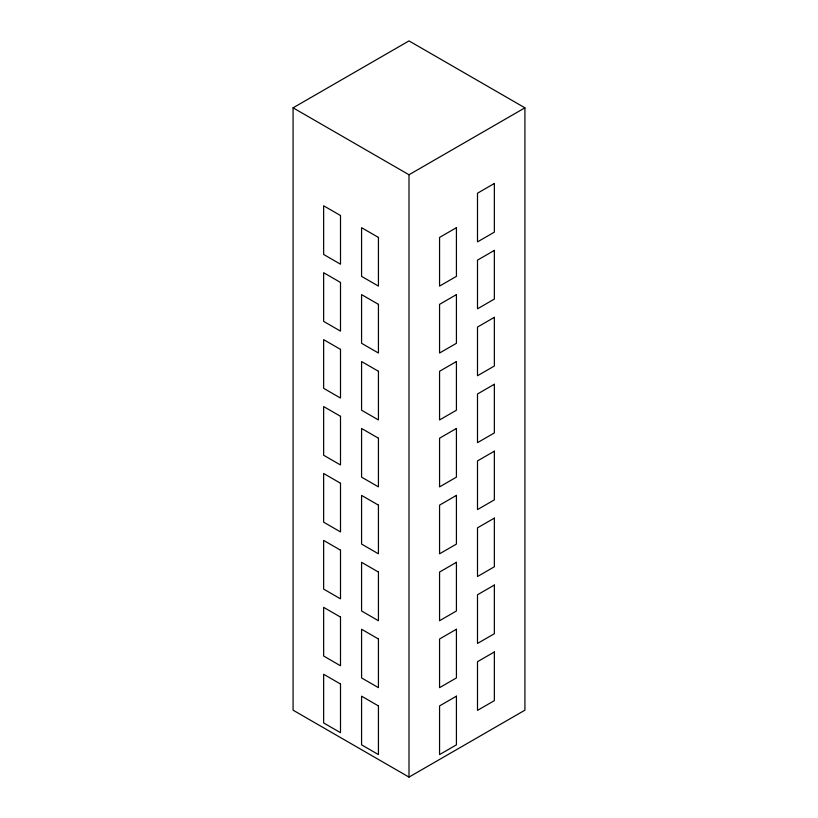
<?xml version="1.0" encoding="UTF-8"?>
<svg xmlns="http://www.w3.org/2000/svg" width="818" height="818" viewBox="0 0 818 818"><rect width="100%" height="100%" fill="white"/><g stroke="black" fill="none" stroke-linecap="round" stroke-linejoin="round"><path stroke-width="1.23" d="M293.079 107.823L409 40.9L524.921 107.823L524.921 710.177L409 777.1L293.079 710.177L293.079 107.823L409 174.755L409 777.1M409 174.755L524.921 107.823M494.358 183.477L477.497 193.212L477.497 241.883L494.358 232.148L494.358 183.477M456.424 227.69L439.563 237.424L439.563 286.096L456.424 276.361L456.424 227.69M494.358 250.4L477.497 260.134L477.497 308.815L494.358 299.081L494.358 250.4M456.424 294.613L439.563 304.347L439.563 353.028L456.424 343.294L456.424 294.613M494.358 317.333L477.497 327.067L477.497 375.738L494.358 366.004L494.358 317.333M456.424 361.546L439.563 371.28L439.563 419.951L456.424 410.217L456.424 361.546M494.358 384.255L477.497 393.99L477.497 442.671L494.358 432.926L494.358 384.255M456.424 428.468L439.563 438.203L439.563 486.884L456.424 477.139L456.424 428.468M494.358 451.188L477.497 460.923L477.497 509.594L494.358 499.859L494.358 451.188M456.424 495.401L439.563 505.135L439.563 553.806L456.424 544.072L456.424 495.401M494.358 518.111L477.497 527.845L477.497 576.516L494.358 566.782L494.358 518.111M456.424 562.324L439.563 572.058L439.563 620.729L456.424 610.995L456.424 562.324M494.358 585.044L477.497 594.778L477.497 643.449L494.358 633.715L494.358 585.044M456.424 629.246L439.563 638.991L439.563 687.662L456.424 677.928L456.424 629.246M494.358 651.966L477.497 661.701L477.497 710.372L494.358 700.637L494.358 651.966M456.424 696.179L439.563 705.914L439.563 754.585L456.424 744.85L456.424 696.179M340.503 215.523L323.642 205.788L323.642 254.459L340.503 264.194L340.503 215.523M378.437 237.424L361.576 227.69L361.576 276.361L378.437 286.096L378.437 237.424M340.503 282.445L323.642 272.711L323.642 321.382L340.503 331.116L340.503 282.445M378.437 304.347L361.576 294.613L361.576 343.294L378.437 353.028L378.437 304.347M340.503 349.378L323.642 339.644L323.642 388.315L340.503 398.049L340.503 349.378M378.437 371.28L361.576 361.546L361.576 410.217L378.437 419.951L378.437 371.28M340.503 416.301L323.642 406.566L323.642 455.237L340.503 464.972L340.503 416.301M378.437 438.203L361.576 428.468L361.576 477.139L378.437 486.884L378.437 438.203M340.503 483.233L323.642 473.489L323.642 522.17L340.503 531.904L340.503 483.233M378.437 505.135L361.576 495.401L361.576 544.072L378.437 553.806L378.437 505.135M340.503 550.156L323.642 540.422L323.642 589.093L340.503 598.827L340.503 550.156M378.437 572.058L361.576 562.324L361.576 610.995L378.437 620.729L378.437 572.058M340.503 617.079L323.642 607.345L323.642 656.026L340.503 665.76L340.503 617.079M378.437 638.991L361.576 629.246L361.576 677.928L378.437 687.662L378.437 638.991M340.503 684.012L323.642 674.277L323.642 722.948L340.503 732.683L340.503 684.012M378.437 705.914L361.576 696.179L361.576 744.85L378.437 754.585L378.437 705.914"/></g></svg>
